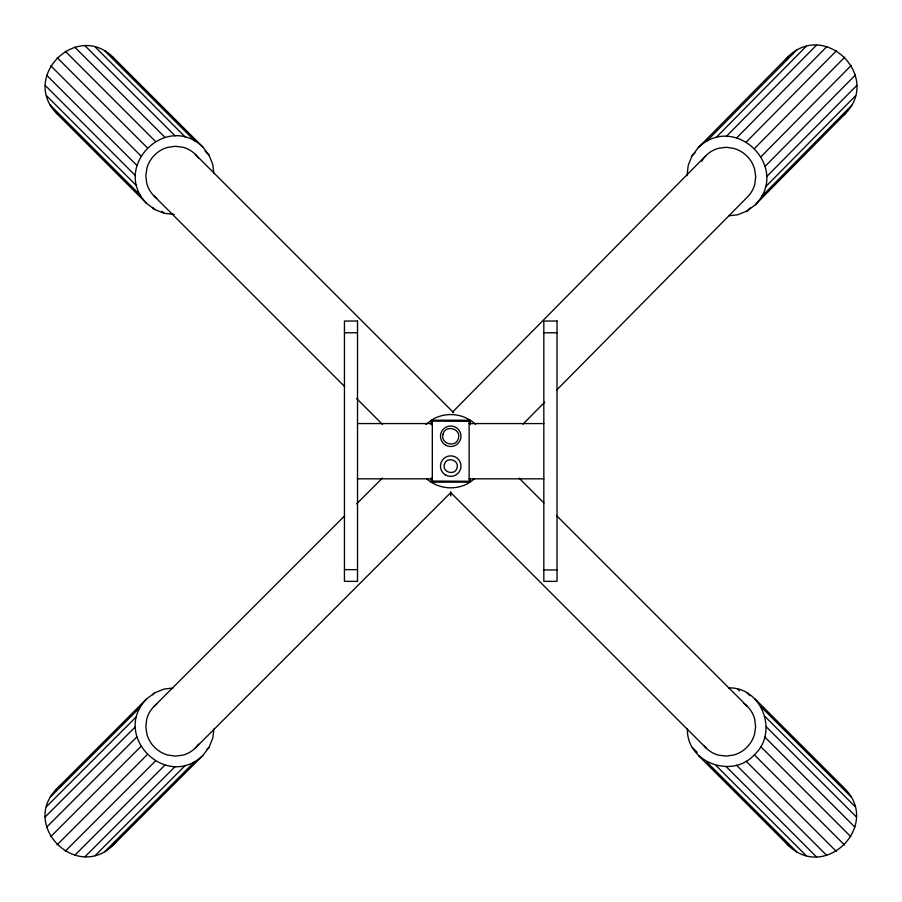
<?xml version="1.0" encoding="UTF-8"?>
<svg xmlns="http://www.w3.org/2000/svg" width="902" height="902" viewBox="0 0 902 902"><rect width="100%" height="100%" fill="white"/><g stroke="black" fill="none" stroke-linecap="round" stroke-linejoin="round"><path stroke-width="1.35" d="M213.887 728.963L212.849 737.87L209.05 747.341L202.882 755.448L112.727 845.602C76.185 880.882 21.028 825.736 56.319 789.194L146.474 699.039L154.58 692.871L164.051 689.072L172.958 688.034M202.882 755.448C166.34 790.738 111.183 735.581 146.474 699.039M687.008 175.698L688.215 165.393L692.059 155.798L698.306 147.601L788.438 56.386C825.42 20.678 881.265 76.49 845.546 113.472L755.402 204.698L747.206 210.933L737.611 214.777L728.591 215.826M755.402 204.698C791.133 167.704 735.277 111.904 698.306 147.601M174.233 214.439L164.063 213.255L154.614 209.467L146.519 203.311L56.375 113.156C21.141 76.681 76.208 21.614 112.682 56.837L202.837 146.992L208.993 155.088L212.782 164.536L213.819 173.432M146.519 203.311C111.296 166.825 166.351 111.769 202.837 146.992M687.414 728.963C686.343 762.551 732.266 779.328 754.331 754.805C778.854 732.74 762.077 686.817 728.489 687.888M698.464 755.549L788.619 845.704C825.296 881.119 880.656 825.758 845.23 789.081L755.075 698.937M112.727 845.602L115.817 841.543M785.315 60.49L788.438 56.386M692.059 155.798L695.025 152.799M706.503 141.366L796.635 50.14M716.098 137.51L806.23 46.295M452.556 412.056L706.131 155.437M726.403 136.315L816.535 45.1M736.72 137.837L826.852 46.611M746.349 141.941L836.481 50.726M754.647 148.356L844.779 57.142M761.074 156.655L851.206 65.44M765.178 166.284L855.322 75.069M766.7 176.6L856.832 85.386M522.912 424.211L544.684 402.179M556.568 390.16L747.578 196.861A28.469 28.03 44.7 0 0 754.839 184.042L755.707 176.6L754.602 169.114A29.676 29.225 44.7 0 0 733.89 148.413L726.403 147.308L718.95 148.176A28.469 28.03 44.7 0 0 701.643 161.334M765.494 186.906L855.637 95.691M747.206 210.933L750.171 207.922M761.649 196.489L851.781 105.275M50.151 797.289L140.306 707.145M152.596 694.856L154.58 692.871M46.352 806.771L136.506 716.616M153.96 706.525L344.711 515.775M356.64 503.857L382.471 478.026M45.168 816.953L135.323 726.798M46.667 827.145L136.811 736.99M50.726 836.65L140.87 746.506M57.063 844.858L147.218 754.703M65.271 851.195L155.415 761.04M74.776 855.254L164.931 765.11M84.968 856.753L175.123 766.599M195.396 747.961L450.729 492.627L706.052 747.961M95.15 855.57L185.305 765.415M104.632 851.77L194.776 761.615M207.065 749.325L209.05 747.341M842.468 115.817L845.546 113.472M56.319 789.194L61.381 785.338M425.857 424.323L433.659 418.799A36.621 36.621 0 0 1 475.681 424.391M474.531 478.827L467.788 483.596A36.621 36.621 0 0 1 426.793 478.917M344.44 332.77L357.519 332.77M543.827 332.77L557.019 332.77M357.519 423.568L432.317 423.568M469.13 423.568L543.827 423.568M357.519 478.827L432.317 478.827M469.13 478.827L543.827 478.827M344.44 569.647L357.519 569.647M543.827 569.94L557.019 569.94M56.375 113.156L60.411 116.234M746.946 692.747L749.923 695.713M761.265 707.067L851.42 797.221M104.598 50.692L194.742 140.836M205.025 151.119L208.993 155.088M737.441 688.925L739.414 690.909M765.088 716.571L855.231 806.726M95.138 46.893L185.293 137.048M195.396 154.434L453.683 412.721M519.045 478.083L543.872 502.921M556.793 515.831L747.487 706.525M84.968 45.709L175.123 135.864M766.272 726.798L856.426 816.953M74.798 47.197L164.953 137.352M764.772 737.024L854.927 827.179M65.305 51.256L155.448 141.411M760.702 746.574L850.845 836.729M57.119 57.593L147.263 147.736M754.331 754.805L844.486 844.96M50.783 65.778L140.938 155.922M746.101 761.175L836.255 851.319M46.724 75.272L136.879 165.427M736.551 765.246L826.706 855.4M45.235 85.442L135.39 175.597M726.324 766.745L816.479 856.9M153.96 195.869L344.711 386.62M356.64 398.537L382.471 424.368M46.419 95.612L136.574 185.767M162.089 211.271L164.063 213.255M716.098 765.561L806.253 855.705M50.219 105.072L140.362 195.215M152.63 207.483L154.614 209.467M692.274 747.42L697.223 752.369M706.593 761.739L796.748 851.894M784.74 840.619L788.619 845.704M112.682 56.837L117.294 62.914M470.246 424.425L470.246 420.219L431.201 420.219L431.201 424.741M470.246 479.052L470.246 482.175L431.201 482.175L431.201 477.97M450.729 491.759L450.729 495.976M156.756 198.316A28.481 28.041 -45 0 1 146.688 183.05L145.831 175.597L146.925 168.11A29.676 29.225 -45 0 1 167.637 147.398L175.123 146.293L182.576 147.161A28.481 28.041 -45 0 1 198.575 158.245M704.383 746.134A28.481 28.041 -45 0 0 718.871 755.233L726.324 756.09L733.811 754.997A29.676 29.225 -45 0 0 754.523 734.284L755.617 726.798L754.748 719.345A28.481 28.041 -45 0 0 743.676 703.346M156.756 704.079A28.481 28.041 45 0 0 146.688 719.345L145.831 726.798L146.925 734.284A29.676 29.225 45 0 0 167.637 754.997L175.123 756.09L182.576 755.222A28.481 28.041 45 0 0 198.575 744.15M443.051 434.212C440.041 443.964 456.13 448.271 458.396 438.327C461.407 428.574 445.317 424.256 443.051 434.212M444.415 464.44C441.935 472.456 455.172 475.997 457.032 467.811C459.513 459.794 446.276 456.243 444.415 464.44M432.317 421.121L469.13 421.335L469.13 481.273L432.317 481.048L432.317 421.121M357.519 321.033L344.44 321.033L344.44 581.362L357.519 581.362L357.519 321.033M557.019 321.033L543.827 321.033L543.827 581.362L557.019 581.362L557.019 321.033M445.599 475.004A10.249 10.249 0 0 0 460.978 466.12A10.249 10.249 0 0 0 445.599 457.246A10.249 10.249 0 0 0 445.599 475.004M445.599 445.148A10.249 10.249 0 0 0 460.978 436.264A10.249 10.249 0 0 0 445.599 427.39A10.249 10.249 0 0 0 445.599 445.148"/></g></svg>
